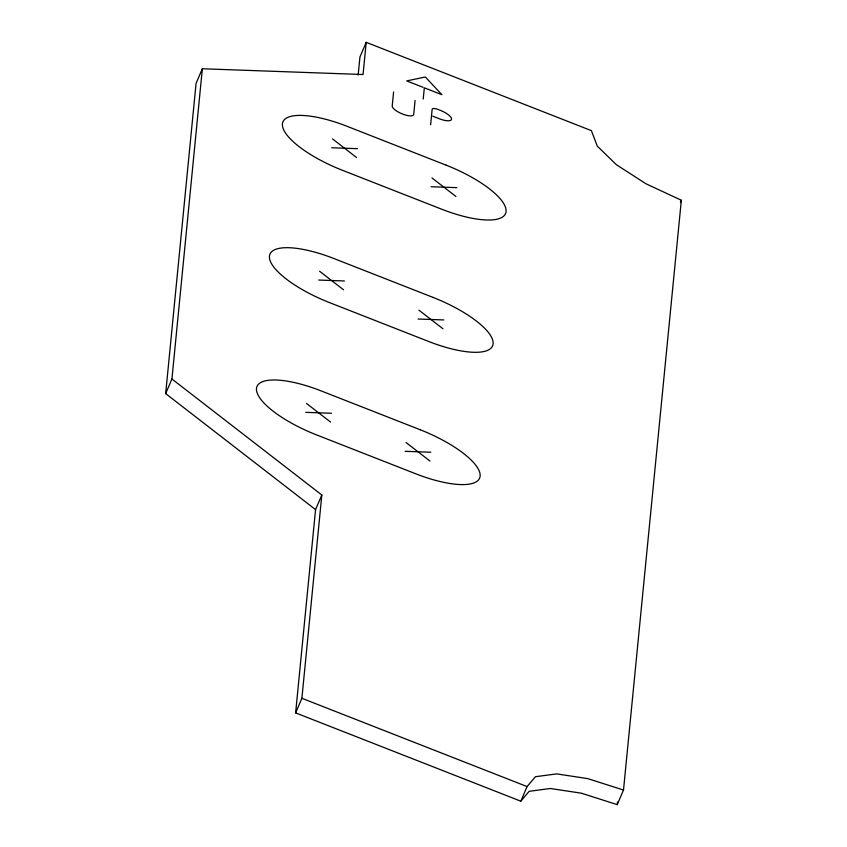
<?xml version="1.0" encoding="UTF-8"?>
<svg xmlns="http://www.w3.org/2000/svg" width="847" height="847" viewBox="0 0 847 847"><rect width="100%" height="100%" fill="white"/><g stroke="black" fill="none" stroke-linecap="round" stroke-linejoin="round"><path stroke-width="1.27" d="M315.56 509.619L165.663 393.601L196.081 83.366L202.348 68.755L363.056 74.525L366.211 42.35L591.407 130.65L597.251 146.086L616.404 164.731L645.933 183.757L681.337 200.252L623.508 790.039L617.241 804.65L581.338 793.184L550.402 788.504L529.153 791.31L520.82 801.188L295.624 712.888L315.56 509.619L321.828 495.008L171.93 379.001L202.348 68.755M358.175 74.981L359.943 56.961L366.211 42.35M295.624 712.888L301.892 698.288L321.828 495.008M393.601 92.005L392.225 106.023A11.593 3.674 23.2 0 0 402.59 114.049A11.593 3.674 23.2 0 0 413.707 114.451L415.083 100.433M423.214 99.046L424.315 87.813L441.912 94.716L425.374 76.992L406.719 80.91L423.077 87.326M430.615 124.848L432.15 109.274A6.289 1.99 23.2 0 1 438.174 109.485L439.995 110.205A12.917 4.087 23.2 0 1 451.557 119.152A12.917 4.087 23.2 0 1 439.159 118.707L432.753 116.187M617.241 804.65L617.495 802.014M165.663 393.601L171.93 379.001M680.374 202.497L681.337 200.252M520.82 801.188L527.088 786.577L535.42 776.71L556.67 773.893L587.606 778.584L623.508 790.039M331.685 147.759L357.402 148.68M431.081 186.732L456.798 187.653M318.716 280.05L344.433 280.971M418.111 319.023L443.817 319.944M305.746 412.341L331.452 413.262M405.141 451.303L430.848 452.234M301.892 698.288L527.088 786.577M431.949 177.912L455.93 196.472M332.553 138.94L356.534 157.5M418.969 310.203L442.96 328.763M319.584 271.231L343.564 289.79M405.999 442.483L429.99 461.054M306.603 403.521L330.595 422.081M446.094 165.144L346.709 126.171A67.029 21.217 23.2 0 0 282.422 123.863A67.029 21.217 23.2 0 0 342.379 170.268L441.774 209.241A67.029 21.217 23.2 0 0 506.061 211.549A67.029 21.217 23.2 0 0 446.094 165.144M433.124 297.435L333.729 258.462A67.029 21.217 23.2 0 0 269.452 256.154A67.029 21.217 23.2 0 0 329.409 302.559L428.804 341.532A67.029 21.217 23.2 0 0 493.092 343.84A67.029 21.217 23.2 0 0 433.124 297.435M420.154 429.725L320.759 390.753A67.029 21.217 23.2 0 0 256.482 388.445A67.029 21.217 23.2 0 0 316.439 434.85L415.835 473.822A67.029 21.217 23.2 0 0 480.111 476.13A67.029 21.217 23.2 0 0 420.154 429.725"/></g></svg>
